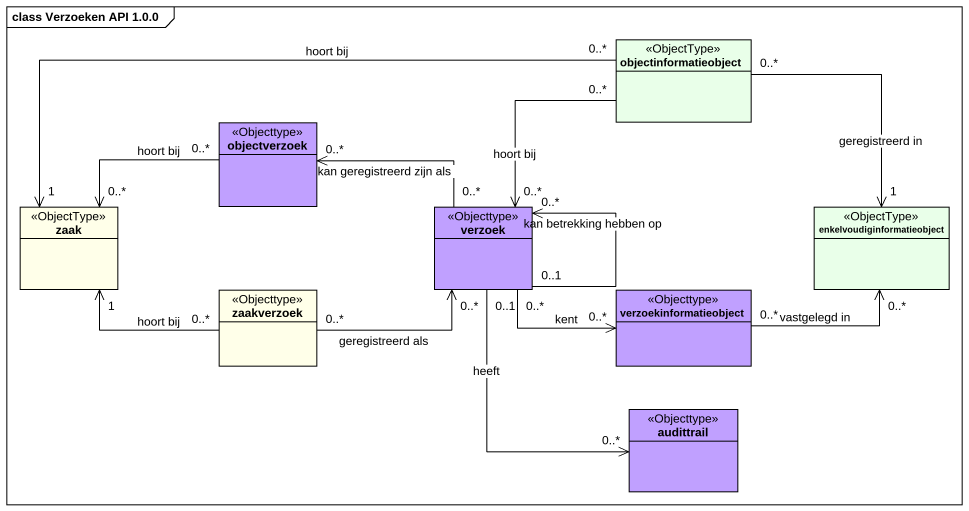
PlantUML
@startuml
mainframe class Verzoeken API 1.0.0
hide circle
hide empty members
class objectinformatieobject <<ObjectType>> #E9FFE9
class objectverzoek <<Objecttype>> #C0A0FF
class zaak <<ObjectType>> #FFFFE9
class verzoek <<Objecttype>> #C0A0FF
class enkelvoudiginformatieobject <<ObjectType>> #E9FFE9
class zaakverzoek <<Objecttype>> #FFFFE9
class verzoekinformatieobject <<Objecttype>> #C0A0FF
class audittrail <<Objecttype>> #C0A0FF
objectinformatieobject "0..*" -left-> "1" zaak : hoort bij
objectinformatieobject "0..*" --> "0..*" verzoek : hoort bij
objectverzoek "0..*" -left-> "0..*" zaak : hoort bij
zaak "1" <-right- "0..*" zaakverzoek : hoort bij
verzoek "0..*" -left-> "0..*" objectverzoek : kan geregistreerd zijn als
verzoek "0..1" --> "0..*" verzoek : kan betrekking hebben op
verzoek "0..*" -right-> "0..*" verzoekinformatieobject : kent
verzoek "0..1" --> "0..*" audittrail : heeft
enkelvoudiginformatieobject "1" <-up- "0..*" objectinformatieobject : geregistreerd in
zaakverzoek "0..*" -right-> "0..*" verzoek : geregistreerd als
verzoekinformatieobject "0..*" -right-> "0..*" enkelvoudiginformatieobject : vastgelegd in
@enduml
